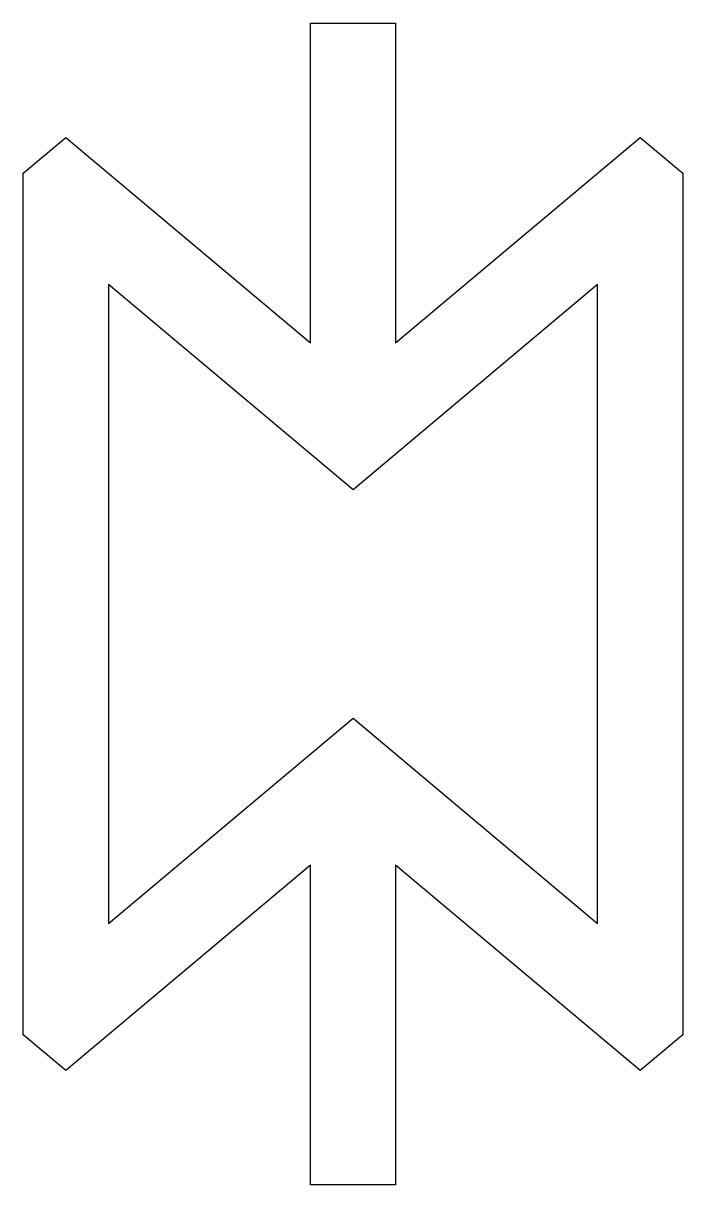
# Model space of a CAD drawing. Header units: metres. Extents: x -0.4 to 2.7, y -1.23 to 4.23.
import ezdxf

# ---------------------------------------------------------------- set-up
doc = ezdxf.new("R2010")
doc.units = ezdxf.units.M

msp = doc.modelspace()

# ---------------------------------------------------------------- linework, layer by layer
at = {"layer": 'EXTERIOR'}
msp.add_lwpolyline([(-0.4, 3.5222), (-0.2, 3.69), (0.9491, 2.7258), (0.9491, 4.2258), (1.3491, 4.2258), (1.3491, 2.7258), (2.4981, 3.69), (2.6981, 3.5222), (2.6981, -0.5222), (2.4981, -0.69), (1.3491, 0.2742), (1.3491, -1.2258), (0.9491, -1.2258), (0.9491, 0.2742), (-0.2, -0.69), (-0.4, -0.5222), (-0.4, 3.5222)], close=True, dxfattribs=at)
at = {"layer": 'HOLES'}
msp.add_lwpolyline([(0, 0), (1.1491, 0.9642), (2.2981, 0), (2.2981, 3), (1.1491, 2.0358), (0, 3), (0, 0)], close=True, dxfattribs=at)

doc.saveas('drawing.dxf')
